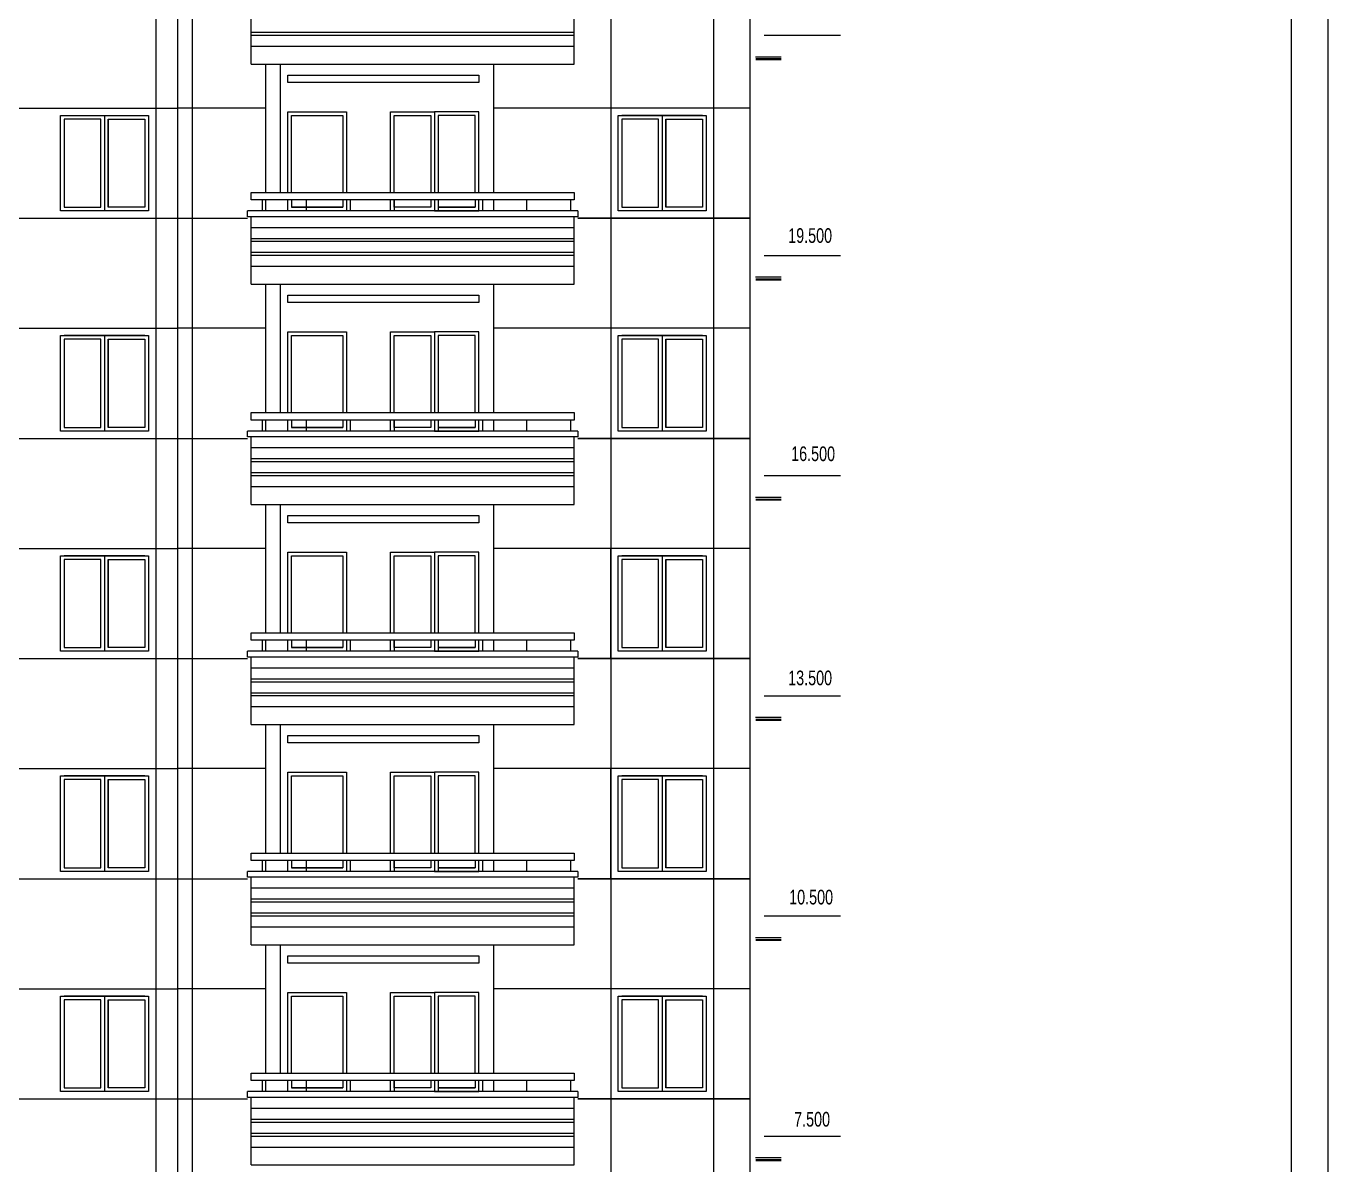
# Model space of a CAD drawing. Header units: millimetres. Extents: x 67970 to 141970, y -58804 to -6404.
# Drawn here: x 124230 to 141970, y -37526 to -22008 of the extents above; entities that cross this region are included whole.
import ezdxf

# ---------------------------------------------------------------- set-up
doc = ezdxf.new("R2010")
doc.units = ezdxf.units.MM
doc.header["$LTSCALE"] = 200
doc.header["$MEASUREMENT"] = 0
for name, color, linetype in [('BAO', 3, 'CONTINUOUS'), ('DIM', 4, 'CONTINUOUS'), ('DIM1', 6, 'CONTINUOUS'), ('MDUNG', 3, 'CONTINUOUS'), ('TEXT', 7, 'CONTINUOUS')]:
    doc.layers.add(name, color=color, linetype=linetype)
doc.styles.add('DIM', font='VHELVEN.TTF')

msp = doc.modelspace()

# ---------------------------------------------------------------- linework, layer by layer
at = {"layer": 'BAO', "color": 3, "linetype": 'Continuous'}
for p, q in [((132197.7, -33626.2), (132197.7, -32126.2)), ((133597.7, -32126.2), (133597.7, -33626.2))]:
    msp.add_line(p, q, dxfattribs=at)
at = {"layer": 'DIM', "color": 4}
for p, q in [((127297.7, -22526.2), (127297.7, -21606.2)), ((131697.7, -22526.2), (131697.7, -21606.2)), ((131697.7, -22096.2), (127297.7, -22096.2)), ((131697.7, -22136.2), (127297.7, -22136.2)), ((131697.7, -22286.2), (127297.7, -22286.2)), ((127297.7, -22526.2), (131697.7, -22526.2)), ((127297.7, -24376.2), (127297.7, -24276.2)), ((127447.7, -24378.2), (127447.7, -24526.2)), ((127497.7, -24526.2), (127497.7, -24376.2)), ((128047.7, -24378.2), (128047.7, -24526.2)), ((128647.7, -24378.2), (128647.7, -24526.2)), ((129247.7, -24378.2), (129247.7, -24526.2)), ((129847.7, -24378.2), (129847.7, -24526.2)), ((130447.7, -24378.2), (130447.7, -24526.2)), ((130597.7, -24376.2), (130597.7, -24526.2)), ((131047.7, -24378.2), (131047.7, -24526.2)), ((131647.7, -24378.2), (131647.7, -24526.2)), ((131747.7, -24526.2), (127247.7, -24526.2)), ((127247.7, -24606.2), (127247.7, -24526.2)), ((131747.7, -24606.2), (127247.7, -24606.2)), ((127297.7, -25526.2), (127297.7, -24606.2)), ((131697.7, -25526.2), (131697.7, -24606.2)), ((131747.7, -24526.2), (131747.7, -24606.2)), ((131697.7, -24756.2), (127297.7, -24756.2)), ((131697.7, -24906.2), (127297.7, -24906.2)), ((131697.7, -24946.2), (127297.7, -24946.2)), ((131697.7, -25096.2), (127297.7, -25096.2)), ((131697.7, -25136.2), (127297.7, -25136.2)), ((131697.7, -25286.2), (127297.7, -25286.2)), ((127297.7, -25526.2), (131697.7, -25526.2)), ((127297.7, -27376.2), (127297.7, -27276.2)), ((127447.7, -27378.2), (127447.7, -27526.2)), ((127497.7, -27526.2), (127497.7, -27376.2)), ((128047.7, -27378.2), (128047.7, -27526.2)), ((128647.7, -27378.2), (128647.7, -27526.2)), ((129247.7, -27378.2), (129247.7, -27526.2)), ((129847.7, -27378.2), (129847.7, -27526.2)), ((130447.7, -27378.2), (130447.7, -27526.2)), ((130597.7, -27376.2), (130597.7, -27526.2)), ((131047.7, -27378.2), (131047.7, -27526.2)), ((131647.7, -27378.2), (131647.7, -27526.2)), ((131747.7, -27526.2), (127247.7, -27526.2)), ((127247.7, -27606.2), (127247.7, -27526.2)), ((131747.7, -27606.2), (127247.7, -27606.2)), ((127297.7, -28526.2), (127297.7, -27606.2)), ((131697.7, -28526.2), (131697.7, -27606.2)), ((131747.7, -27526.2), (131747.7, -27606.2)), ((131697.7, -27756.2), (127297.7, -27756.2)), ((131697.7, -27906.2), (127297.7, -27906.2)), ((131697.7, -27946.2), (127297.7, -27946.2)), ((131697.7, -28096.2), (127297.7, -28096.2)), ((131697.7, -28136.2), (127297.7, -28136.2)), ((131697.7, -28286.2), (127297.7, -28286.2)), ((127297.7, -28526.2), (131697.7, -28526.2)), ((127797.7, -28776.2), (127797.7, -28676.2)), ((127797.7, -28676.2), (130397.7, -28676.2)), ((130397.7, -28676.2), (130397.7, -28776.2)), ((130397.7, -28776.2), (127797.7, -28776.2)), ((127797.7, -30276.2), (127797.7, -29176.2)), ((127797.7, -29176.2), (128597.7, -29176.2)), ((127847.7, -30276.2), (127847.7, -29226.2)), ((127847.7, -29226.2), (128547.7, -29226.2)), ((128547.7, -29226.2), (128547.7, -30276.2)), ((128597.7, -29176.2), (128597.7, -30276.2)), ((129197.7, -30276.2), (129197.7, -29176.2)), ((129197.7, -29176.2), (129797.7, -29176.2)), ((129247.7, -30276.2), (129247.7, -29226.2)), ((129247.7, -29226.2), (129747.7, -29226.2)), ((129747.7, -29226.2), (129747.7, -30276.2)), ((129797.7, -29176.2), (129797.7, -30276.2)), ((130397.7, -29176.2), (129797.7, -29176.2)), ((129797.7, -29176.2), (129797.7, -30276.2)), ((130347.7, -29226.2), (129847.7, -29226.2)), ((129847.7, -29226.2), (129847.7, -30276.2)), ((130347.7, -30276.2), (130347.7, -29226.2)), ((130397.7, -30276.2), (130397.7, -29176.2)), ((127297.7, -30376.2), (127297.7, -30276.2)), ((127297.7, -30276.2), (131697.7, -30276.2)), ((127297.7, -30376.2), (127297.7, -30276.2)), ((131697.7, -30276.2), (131697.7, -30376.2)), ((131697.7, -30376.2), (127297.7, -30376.2)), ((127447.7, -30378.2), (127447.7, -30526.2)), ((127447.7, -30378.2), (127447.7, -30526.2)), ((127497.7, -30526.2), (127497.7, -30376.2)), ((127497.7, -30526.2), (127497.7, -30376.2)), ((127797.7, -30526.2), (127797.7, -30376.2)), ((127847.7, -30376.2), (127847.7, -30476.2)), ((128547.7, -30476.2), (127847.7, -30476.2)), ((127847.7, -30476.2), (128547.7, -30476.2)), ((128047.7, -30378.2), (128047.7, -30526.2)), ((128047.7, -30378.2), (128047.7, -30526.2)), ((128547.7, -30376.2), (128547.7, -30476.2)), ((128597.7, -30376.2), (128597.7, -30526.2)), ((128647.7, -30378.2), (128647.7, -30526.2)), ((128647.7, -30378.2), (128647.7, -30526.2)), ((129197.7, -30526.2), (129197.7, -30376.2)), ((129247.7, -30476.2), (129247.7, -30376.2)), ((129247.7, -30378.2), (129247.7, -30526.2)), ((129247.7, -30378.2), (129247.7, -30526.2)), ((129747.7, -30476.2), (129247.7, -30476.2)), ((129747.7, -30376.2), (129747.7, -30476.2)), ((129797.7, -30376.2), (129797.7, -30526.2)), ((129797.7, -30376.2), (129797.7, -30526.2)), ((129847.7, -30376.2), (129847.7, -30476.2)), ((129847.7, -30378.2), (129847.7, -30526.2)), ((129847.7, -30378.2), (129847.7, -30526.2)), ((129847.7, -30476.2), (130347.7, -30476.2)), ((130347.7, -30476.2), (129847.7, -30476.2)), ((130347.7, -30376.2), (130347.7, -30476.2)), ((130397.7, -30526.2), (130397.7, -30376.2)), ((130447.7, -30378.2), (130447.7, -30526.2)), ((130447.7, -30378.2), (130447.7, -30526.2)), ((130597.7, -30376.2), (130597.7, -30526.2)), ((130597.7, -30376.2), (130597.7, -30526.2)), ((131047.7, -30378.2), (131047.7, -30526.2)), ((131047.7, -30378.2), (131047.7, -30526.2)), ((131647.7, -30378.2), (131647.7, -30526.2)), ((131647.7, -30378.2), (131647.7, -30526.2)), ((131747.7, -30526.2), (127247.7, -30526.2)), ((127247.7, -30606.2), (127247.7, -30526.2)), ((131747.7, -30526.2), (127247.7, -30526.2)), ((127247.7, -30606.2), (127247.7, -30526.2)), ((131747.7, -30606.2), (127247.7, -30606.2)), ((131747.7, -30606.2), (127247.7, -30606.2)), ((127297.7, -31526.2), (127297.7, -30606.2)), ((127297.7, -31526.2), (127297.7, -30606.2)), ((128597.7, -30526.2), (127797.7, -30526.2)), ((129797.7, -30526.2), (129197.7, -30526.2)), ((129797.7, -30526.2), (130397.7, -30526.2)), ((131697.7, -31526.2), (131697.7, -30606.2)), ((131697.7, -31526.2), (131697.7, -30606.2)), ((131747.7, -30526.2), (131747.7, -30606.2)), ((131747.7, -30526.2), (131747.7, -30606.2)), ((131697.7, -30756.2), (127297.7, -30756.2)), ((131697.7, -30756.2), (127297.7, -30756.2)), ((131697.7, -30906.2), (127297.7, -30906.2)), ((131697.7, -30906.2), (127297.7, -30906.2)), ((131697.7, -30946.2), (127297.7, -30946.2)), ((131697.7, -30946.2), (127297.7, -30946.2)), ((131697.7, -31096.2), (127297.7, -31096.2)), ((131697.7, -31096.2), (127297.7, -31096.2)), ((131697.7, -31136.2), (127297.7, -31136.2)), ((131697.7, -31136.2), (127297.7, -31136.2)), ((131697.7, -31286.2), (127297.7, -31286.2)), ((131697.7, -31286.2), (127297.7, -31286.2)), ((127297.7, -31526.2), (131697.7, -31526.2)), ((127297.7, -31526.2), (131697.7, -31526.2)), ((127797.7, -31776.2), (127797.7, -31676.2)), ((127797.7, -31676.2), (130397.7, -31676.2)), ((127797.7, -31776.2), (127797.7, -31676.2)), ((127797.7, -31676.2), (130397.7, -31676.2)), ((130397.7, -31676.2), (130397.7, -31776.2)), ((130397.7, -31676.2), (130397.7, -31776.2)), ((130397.7, -31776.2), (127797.7, -31776.2)), ((130397.7, -31776.2), (127797.7, -31776.2)), ((127797.7, -33276.2), (127797.7, -32176.2)), ((127797.7, -32176.2), (128597.7, -32176.2)), ((127797.7, -33276.2), (127797.7, -32176.2)), ((127797.7, -32176.2), (128597.7, -32176.2)), ((127847.7, -33276.2), (127847.7, -32226.2)), ((127847.7, -32226.2), (128547.7, -32226.2)), ((127847.7, -33276.2), (127847.7, -32226.2)), ((127847.7, -32226.2), (128547.7, -32226.2)), ((128547.7, -32226.2), (128547.7, -33276.2)), ((128547.7, -32226.2), (128547.7, -33276.2)), ((128597.7, -32176.2), (128597.7, -33276.2)), ((128597.7, -32176.2), (128597.7, -33276.2)), ((129197.7, -33276.2), (129197.7, -32176.2)), ((129197.7, -32176.2), (129797.7, -32176.2)), ((129197.7, -33276.2), (129197.7, -32176.2)), ((129197.7, -32176.2), (129797.7, -32176.2)), ((129247.7, -33276.2), (129247.7, -32226.2)), ((129247.7, -32226.2), (129747.7, -32226.2)), ((129247.7, -33276.2), (129247.7, -32226.2)), ((129247.7, -32226.2), (129747.7, -32226.2)), ((129747.7, -32226.2), (129747.7, -33276.2)), ((129747.7, -32226.2), (129747.7, -33276.2)), ((129797.7, -32176.2), (129797.7, -33276.2)), ((129797.7, -32176.2), (129797.7, -33276.2)), ((130397.7, -32176.2), (129797.7, -32176.2)), ((129797.7, -32176.2), (129797.7, -33276.2)), ((130397.7, -32176.2), (129797.7, -32176.2)), ((129797.7, -32176.2), (129797.7, -33276.2)), ((130347.7, -32226.2), (129847.7, -32226.2)), ((129847.7, -32226.2), (129847.7, -33276.2)), ((130347.7, -32226.2), (129847.7, -32226.2)), ((129847.7, -32226.2), (129847.7, -33276.2)), ((130347.7, -33276.2), (130347.7, -32226.2)), ((130347.7, -33276.2), (130347.7, -32226.2)), ((130397.7, -33276.2), (130397.7, -32176.2)), ((130397.7, -33276.2), (130397.7, -32176.2)), ((127297.7, -33376.2), (127297.7, -33276.2)), ((127297.7, -33376.2), (127297.7, -33276.2)), ((127297.7, -33276.2), (131697.7, -33276.2)), ((127297.7, -33276.2), (131697.7, -33276.2)), ((127297.7, -33376.2), (127297.7, -33276.2)), ((131697.7, -33276.2), (131697.7, -33376.2)), ((131697.7, -33276.2), (131697.7, -33376.2)), ((131747.7, -33526.2), (127247.7, -33526.2)), ((127247.7, -33606.2), (127247.7, -33526.2)), ((131747.7, -33526.2), (127247.7, -33526.2)), ((127247.7, -33606.2), (127247.7, -33526.2)), ((131747.7, -33526.2), (127247.7, -33526.2)), ((127247.7, -33606.2), (127247.7, -33526.2)), ((131697.7, -33376.2), (127297.7, -33376.2)), ((131697.7, -33376.2), (127297.7, -33376.2)), ((127447.7, -33378.2), (127447.7, -33526.2)), ((127447.7, -33378.2), (127447.7, -33526.2)), ((127447.7, -33378.2), (127447.7, -33526.2)), ((127497.7, -33526.2), (127497.7, -33376.2)), ((127497.7, -33526.2), (127497.7, -33376.2)), ((127497.7, -33526.2), (127497.7, -33376.2)), ((127797.7, -33526.2), (127797.7, -33376.2)), ((127797.7, -33526.2), (127797.7, -33376.2)), ((128597.7, -33526.2), (127797.7, -33526.2)), ((128597.7, -33526.2), (127797.7, -33526.2)), ((127847.7, -33376.2), (127847.7, -33476.2)), ((127847.7, -33376.2), (127847.7, -33476.2)), ((128547.7, -33476.2), (127847.7, -33476.2)), ((127847.7, -33476.2), (128547.7, -33476.2)), ((128547.7, -33476.2), (127847.7, -33476.2)), ((127847.7, -33476.2), (128547.7, -33476.2)), ((128047.7, -33378.2), (128047.7, -33526.2)), ((128047.7, -33378.2), (128047.7, -33526.2)), ((128047.7, -33378.2), (128047.7, -33526.2)), ((128547.7, -33376.2), (128547.7, -33476.2)), ((128547.7, -33376.2), (128547.7, -33476.2)), ((128597.7, -33376.2), (128597.7, -33526.2)), ((128597.7, -33376.2), (128597.7, -33526.2)), ((128647.7, -33378.2), (128647.7, -33526.2)), ((128647.7, -33378.2), (128647.7, -33526.2)), ((128647.7, -33378.2), (128647.7, -33526.2)), ((129197.7, -33526.2), (129197.7, -33376.2)), ((129197.7, -33526.2), (129197.7, -33376.2)), ((129797.7, -33526.2), (129197.7, -33526.2)), ((129797.7, -33526.2), (129197.7, -33526.2)), ((129247.7, -33476.2), (129247.7, -33376.2)), ((129247.7, -33476.2), (129247.7, -33376.2)), ((129247.7, -33378.2), (129247.7, -33526.2)), ((129247.7, -33378.2), (129247.7, -33526.2)), ((129247.7, -33378.2), (129247.7, -33526.2)), ((129747.7, -33476.2), (129247.7, -33476.2)), ((129747.7, -33476.2), (129247.7, -33476.2)), ((129747.7, -33376.2), (129747.7, -33476.2)), ((129747.7, -33376.2), (129747.7, -33476.2)), ((129797.7, -33376.2), (129797.7, -33526.2)), ((129797.7, -33376.2), (129797.7, -33526.2)), ((129797.7, -33376.2), (129797.7, -33526.2)), ((129797.7, -33376.2), (129797.7, -33526.2)), ((129797.7, -33526.2), (130397.7, -33526.2)), ((129797.7, -33526.2), (130397.7, -33526.2)), ((129847.7, -33376.2), (129847.7, -33476.2)), ((129847.7, -33376.2), (129847.7, -33476.2)), ((129847.7, -33378.2), (129847.7, -33526.2)), ((129847.7, -33378.2), (129847.7, -33526.2)), ((129847.7, -33378.2), (129847.7, -33526.2)), ((129847.7, -33476.2), (130347.7, -33476.2)), ((130347.7, -33476.2), (129847.7, -33476.2)), ((129847.7, -33476.2), (130347.7, -33476.2)), ((130347.7, -33476.2), (129847.7, -33476.2)), ((130347.7, -33376.2), (130347.7, -33476.2)), ((130347.7, -33376.2), (130347.7, -33476.2)), ((130397.7, -33526.2), (130397.7, -33376.2)), ((130397.7, -33526.2), (130397.7, -33376.2)), ((130447.7, -33378.2), (130447.7, -33526.2)), ((130447.7, -33378.2), (130447.7, -33526.2)), ((130447.7, -33378.2), (130447.7, -33526.2)), ((130597.7, -33376.2), (130597.7, -33526.2)), ((130597.7, -33376.2), (130597.7, -33526.2)), ((130597.7, -33376.2), (130597.7, -33526.2)), ((131047.7, -33378.2), (131047.7, -33526.2)), ((131047.7, -33378.2), (131047.7, -33526.2)), ((131047.7, -33378.2), (131047.7, -33526.2)), ((131647.7, -33378.2), (131647.7, -33526.2)), ((131647.7, -33378.2), (131647.7, -33526.2)), ((131647.7, -33378.2), (131647.7, -33526.2)), ((131747.7, -33526.2), (131747.7, -33606.2)), ((131747.7, -33526.2), (131747.7, -33606.2)), ((131747.7, -33526.2), (131747.7, -33606.2)), ((131747.7, -33606.2), (127247.7, -33606.2)), ((131747.7, -33606.2), (127247.7, -33606.2)), ((131747.7, -33606.2), (127247.7, -33606.2)), ((127297.7, -34526.2), (127297.7, -33606.2)), ((127297.7, -34526.2), (127297.7, -33606.2)), ((127297.7, -34526.2), (127297.7, -33606.2)), ((131697.7, -34526.2), (131697.7, -33606.2)), ((131697.7, -34526.2), (131697.7, -33606.2)), ((131697.7, -34526.2), (131697.7, -33606.2)), ((131697.7, -33756.2), (127297.7, -33756.2)), ((131697.7, -33756.2), (127297.7, -33756.2)), ((131697.7, -33756.2), (127297.7, -33756.2)), ((131697.7, -33906.2), (127297.7, -33906.2)), ((131697.7, -33906.2), (127297.7, -33906.2)), ((131697.7, -33906.2), (127297.7, -33906.2)), ((131697.7, -33946.2), (127297.7, -33946.2)), ((131697.7, -33946.2), (127297.7, -33946.2)), ((131697.7, -33946.2), (127297.7, -33946.2)), ((131697.7, -34096.2), (127297.7, -34096.2)), ((131697.7, -34096.2), (127297.7, -34096.2)), ((131697.7, -34096.2), (127297.7, -34096.2)), ((131697.7, -34136.2), (127297.7, -34136.2)), ((131697.7, -34136.2), (127297.7, -34136.2)), ((131697.7, -34136.2), (127297.7, -34136.2)), ((131697.7, -34286.2), (127297.7, -34286.2)), ((131697.7, -34286.2), (127297.7, -34286.2)), ((131697.7, -34286.2), (127297.7, -34286.2)), ((127297.7, -34526.2), (131697.7, -34526.2)), ((127297.7, -34526.2), (131697.7, -34526.2)), ((127297.7, -34526.2), (131697.7, -34526.2)), ((127297.7, -36376.2), (127297.7, -36276.2)), ((131747.7, -36526.2), (127247.7, -36526.2)), ((127247.7, -36606.2), (127247.7, -36526.2)), ((127447.7, -36378.2), (127447.7, -36526.2)), ((127497.7, -36526.2), (127497.7, -36376.2)), ((128047.7, -36378.2), (128047.7, -36526.2)), ((128647.7, -36378.2), (128647.7, -36526.2)), ((129247.7, -36378.2), (129247.7, -36526.2)), ((129847.7, -36378.2), (129847.7, -36526.2)), ((130447.7, -36378.2), (130447.7, -36526.2)), ((130597.7, -36376.2), (130597.7, -36526.2)), ((131047.7, -36378.2), (131047.7, -36526.2)), ((131647.7, -36378.2), (131647.7, -36526.2)), ((131747.7, -36526.2), (131747.7, -36606.2)), ((131747.7, -36606.2), (127247.7, -36606.2)), ((127297.7, -37526.2), (127297.7, -36606.2)), ((131697.7, -37526.2), (131697.7, -36606.2)), ((131697.7, -36756.2), (127297.7, -36756.2)), ((131697.7, -36906.2), (127297.7, -36906.2)), ((131697.7, -36946.2), (127297.7, -36946.2)), ((131697.7, -37096.2), (127297.7, -37096.2)), ((131697.7, -37136.2), (127297.7, -37136.2)), ((131697.7, -37286.2), (127297.7, -37286.2)), ((127297.7, -37526.2), (131697.7, -37526.2))]:
    msp.add_line(p, q, dxfattribs=at)
at = {"layer": 'DIM', "color": 2, "linetype": 'Continuous'}
for p, q in [((125297.7, -23226.2), (125297.7, -24526.2)), ((133447.7, -23226.2), (132347.7, -23226.2)), ((132897.7, -23226.2), (132897.7, -24526.2)), ((125347.7, -23276.2), (125347.7, -24476.2)), ((132947.7, -23276.2), (132947.7, -24476.2)), ((125847.7, -26226.2), (124747.7, -26226.2)), ((125297.7, -26226.2), (125297.7, -27526.2)), ((133447.7, -26226.2), (132347.7, -26226.2)), ((132897.7, -26226.2), (132897.7, -27526.2)), ((125347.7, -26276.2), (125347.7, -27476.2)), ((132947.7, -26276.2), (132947.7, -27476.2)), ((132297.7, -29226.2), (133497.7, -29226.2)), ((132297.7, -30526.2), (132297.7, -29226.2)), ((133447.7, -29226.2), (132347.7, -29226.2)), ((133447.7, -29226.2), (132347.7, -29226.2)), ((132897.7, -29226.2), (132897.7, -30526.2)), ((132897.7, -29226.2), (132897.7, -30526.2)), ((133497.7, -29226.2), (133497.7, -30526.2)), ((132347.7, -29276.2), (132347.7, -30476.2)), ((132847.7, -29276.2), (132347.7, -29276.2)), ((132847.7, -30476.2), (132847.7, -29276.2)), ((132947.7, -29276.2), (132947.7, -30476.2)), ((132947.7, -30476.2), (132947.7, -29276.2)), ((132947.7, -29276.2), (133447.7, -29276.2)), ((132947.7, -29276.2), (132947.7, -30476.2)), ((133447.7, -29276.2), (133447.7, -30476.2)), ((132347.7, -30476.2), (132847.7, -30476.2)), ((133447.7, -30476.2), (132947.7, -30476.2)), ((133497.7, -30526.2), (132297.7, -30526.2)), ((124697.7, -32226.2), (125897.7, -32226.2)), ((124697.7, -33526.2), (124697.7, -32226.2)), ((124697.7, -32226.2), (125897.7, -32226.2)), ((124697.7, -33526.2), (124697.7, -32226.2)), ((125847.7, -32226.2), (124747.7, -32226.2)), ((125847.7, -32226.2), (124747.7, -32226.2)), ((125847.7, -32226.2), (124747.7, -32226.2)), ((124747.7, -32276.2), (124747.7, -33476.2)), ((125247.7, -32276.2), (124747.7, -32276.2)), ((124747.7, -32276.2), (124747.7, -33476.2)), ((125247.7, -32276.2), (124747.7, -32276.2)), ((125247.7, -33476.2), (125247.7, -32276.2)), ((125247.7, -33476.2), (125247.7, -32276.2)), ((125297.7, -32226.2), (125297.7, -33526.2)), ((125297.7, -32226.2), (125297.7, -33526.2)), ((125297.7, -32226.2), (125297.7, -33526.2)), ((125347.7, -32276.2), (125347.7, -33476.2)), ((125347.7, -32276.2), (125347.7, -33476.2)), ((125347.7, -33476.2), (125347.7, -32276.2)), ((125347.7, -32276.2), (125847.7, -32276.2)), ((125347.7, -33476.2), (125347.7, -32276.2)), ((125347.7, -32276.2), (125847.7, -32276.2)), ((125347.7, -32276.2), (125347.7, -33476.2)), ((125847.7, -32276.2), (125847.7, -33476.2)), ((125847.7, -32276.2), (125847.7, -33476.2)), ((125897.7, -32226.2), (125897.7, -33526.2)), ((125897.7, -32226.2), (125897.7, -33526.2)), ((132297.7, -32226.2), (133497.7, -32226.2)), ((132297.7, -33526.2), (132297.7, -32226.2)), ((132297.7, -32226.2), (133497.7, -32226.2)), ((132297.7, -33526.2), (132297.7, -32226.2)), ((133447.7, -32226.2), (132347.7, -32226.2)), ((133447.7, -32226.2), (132347.7, -32226.2)), ((133447.7, -32226.2), (132347.7, -32226.2)), ((132347.7, -32276.2), (132347.7, -33476.2)), ((132847.7, -32276.2), (132347.7, -32276.2)), ((132347.7, -32276.2), (132347.7, -33476.2)), ((132847.7, -32276.2), (132347.7, -32276.2)), ((132847.7, -33476.2), (132847.7, -32276.2)), ((132847.7, -33476.2), (132847.7, -32276.2)), ((132897.7, -32226.2), (132897.7, -33526.2)), ((132897.7, -32226.2), (132897.7, -33526.2)), ((132897.7, -32226.2), (132897.7, -33526.2)), ((132947.7, -32276.2), (132947.7, -33476.2)), ((132947.7, -32276.2), (132947.7, -33476.2)), ((132947.7, -33476.2), (132947.7, -32276.2)), ((132947.7, -32276.2), (133447.7, -32276.2)), ((132947.7, -33476.2), (132947.7, -32276.2)), ((132947.7, -32276.2), (133447.7, -32276.2)), ((132947.7, -32276.2), (132947.7, -33476.2)), ((133447.7, -32276.2), (133447.7, -33476.2)), ((133447.7, -32276.2), (133447.7, -33476.2)), ((133497.7, -32226.2), (133497.7, -33526.2)), ((133497.7, -32226.2), (133497.7, -33526.2)), ((125897.7, -33526.2), (124697.7, -33526.2)), ((125897.7, -33526.2), (124697.7, -33526.2)), ((124747.7, -33476.2), (125247.7, -33476.2)), ((124747.7, -33476.2), (125247.7, -33476.2)), ((125847.7, -33476.2), (125347.7, -33476.2)), ((125847.7, -33476.2), (125347.7, -33476.2)), ((133497.7, -33526.2), (132297.7, -33526.2)), ((133497.7, -33526.2), (132297.7, -33526.2)), ((132347.7, -33476.2), (132847.7, -33476.2)), ((132347.7, -33476.2), (132847.7, -33476.2)), ((133447.7, -33476.2), (132947.7, -33476.2)), ((133447.7, -33476.2), (132947.7, -33476.2)), ((125847.7, -35226.2), (124747.7, -35226.2)), ((125297.7, -35226.2), (125297.7, -36526.2)), ((125347.7, -35276.2), (125347.7, -36476.2)), ((133447.7, -35226.2), (132347.7, -35226.2)), ((132897.7, -35226.2), (132897.7, -36526.2)), ((132947.7, -35276.2), (132947.7, -36476.2))]:
    msp.add_line(p, q, dxfattribs=at)
at = {"layer": 'DIM', "color": 4}
for points in [[(130397.7, -22676.2), (130397.7, -22776.2), (127797.7, -22776.2), (127797.7, -22676.2)], [(130397.7, -25676.2), (130397.7, -25776.2), (127797.7, -25776.2), (127797.7, -25676.2)], [(130397.7, -28676.2), (130397.7, -28776.2), (127797.7, -28776.2), (127797.7, -28676.2)], [(130397.7, -31676.2), (130397.7, -31776.2), (127797.7, -31776.2), (127797.7, -31676.2)], [(130397.7, -34676.2), (130397.7, -34776.2), (127797.7, -34776.2), (127797.7, -34676.2)]]:
    msp.add_lwpolyline(points, close=True, dxfattribs=at)
at = {"layer": 'DIM', "color": 2, "linetype": 'Continuous'}
for points in [[(124697.7, -23226.2), (125897.7, -23226.2), (125897.7, -24526.2), (124697.7, -24526.2)], [(132297.7, -23226.2), (133497.7, -23226.2), (133497.7, -24526.2), (132297.7, -24526.2)], [(124747.7, -23276.2), (124747.7, -24476.2), (125247.7, -24476.2), (125247.7, -23276.2)], [(125847.7, -23276.2), (125847.7, -24476.2), (125347.7, -24476.2), (125347.7, -23276.2)], [(132347.7, -23276.2), (132347.7, -24476.2), (132847.7, -24476.2), (132847.7, -23276.2)], [(133447.7, -23276.2), (133447.7, -24476.2), (132947.7, -24476.2), (132947.7, -23276.2)], [(124697.7, -26226.2), (125897.7, -26226.2), (125897.7, -27526.2), (124697.7, -27526.2)], [(132297.7, -26226.2), (133497.7, -26226.2), (133497.7, -27526.2), (132297.7, -27526.2)], [(124747.7, -26276.2), (124747.7, -27476.2), (125247.7, -27476.2), (125247.7, -26276.2)], [(125847.7, -26276.2), (125847.7, -27476.2), (125347.7, -27476.2), (125347.7, -26276.2)], [(132347.7, -26276.2), (132347.7, -27476.2), (132847.7, -27476.2), (132847.7, -26276.2)], [(133447.7, -26276.2), (133447.7, -27476.2), (132947.7, -27476.2), (132947.7, -26276.2)], [(124697.7, -35226.2), (125897.7, -35226.2), (125897.7, -36526.2), (124697.7, -36526.2)], [(124747.7, -35276.2), (124747.7, -36476.2), (125247.7, -36476.2), (125247.7, -35276.2)], [(125847.7, -35276.2), (125847.7, -36476.2), (125347.7, -36476.2), (125347.7, -35276.2)], [(132297.7, -35226.2), (133497.7, -35226.2), (133497.7, -36526.2), (132297.7, -36526.2)], [(132347.7, -35276.2), (132347.7, -36476.2), (132847.7, -36476.2), (132847.7, -35276.2)], [(133447.7, -35276.2), (133447.7, -36476.2), (132947.7, -36476.2), (132947.7, -35276.2)]]:
    msp.add_lwpolyline(points, close=True, dxfattribs=at)
at = {"layer": 'DIM', "color": 4}
for points in [[(127797.7, -24276.2), (127797.7, -23176.2), (128597.7, -23176.2), (128597.7, -24276.2)], [(127847.7, -24276.2), (127847.7, -23226.2), (128547.7, -23226.2), (128547.7, -24276.2)], [(129197.7, -24276.2), (129197.7, -23176.2), (129797.7, -23176.2), (129797.7, -24276.2)], [(129247.7, -24276.2), (129247.7, -23226.2), (129747.7, -23226.2), (129747.7, -24276.2)], [(130397.7, -24276.2), (130397.7, -23176.2), (129797.7, -23176.2), (129797.7, -24276.2)], [(130347.7, -24276.2), (130347.7, -23226.2), (129847.7, -23226.2), (129847.7, -24276.2)], [(127297.7, -24276.2), (131697.7, -24276.2), (131697.7, -24376.2), (127297.7, -24376.2)], [(127797.7, -24526.2), (127797.7, -24376.2)], [(128597.7, -24376.2), (128597.7, -24526.2), (127797.7, -24526.2)], [(128547.7, -24376.2), (128547.7, -24476.2), (127847.7, -24476.2)], [(127847.7, -24376.2), (127847.7, -24476.2), (128547.7, -24476.2)], [(129197.7, -24526.2), (129197.7, -24376.2)], [(129797.7, -24376.2), (129797.7, -24526.2), (129197.7, -24526.2)], [(129247.7, -24476.2), (129247.7, -24376.2)], [(129747.7, -24376.2), (129747.7, -24476.2), (129247.7, -24476.2)], [(129797.7, -24376.2), (129797.7, -24526.2), (130397.7, -24526.2)], [(129847.7, -24376.2), (129847.7, -24476.2), (130347.7, -24476.2)], [(130347.7, -24376.2), (130347.7, -24476.2), (129847.7, -24476.2)], [(130397.7, -24526.2), (130397.7, -24376.2)], [(127797.7, -27276.2), (127797.7, -26176.2), (128597.7, -26176.2), (128597.7, -27276.2)], [(127847.7, -27276.2), (127847.7, -26226.2), (128547.7, -26226.2), (128547.7, -27276.2)], [(129197.7, -27276.2), (129197.7, -26176.2), (129797.7, -26176.2), (129797.7, -27276.2)], [(129247.7, -27276.2), (129247.7, -26226.2), (129747.7, -26226.2), (129747.7, -27276.2)], [(130397.7, -27276.2), (130397.7, -26176.2), (129797.7, -26176.2), (129797.7, -27276.2)], [(130347.7, -27276.2), (130347.7, -26226.2), (129847.7, -26226.2), (129847.7, -27276.2)], [(127297.7, -27276.2), (131697.7, -27276.2), (131697.7, -27376.2), (127297.7, -27376.2)], [(127797.7, -27526.2), (127797.7, -27376.2)], [(128597.7, -27376.2), (128597.7, -27526.2), (127797.7, -27526.2)], [(128547.7, -27376.2), (128547.7, -27476.2), (127847.7, -27476.2)], [(127847.7, -27376.2), (127847.7, -27476.2), (128547.7, -27476.2)], [(129197.7, -27526.2), (129197.7, -27376.2)], [(129797.7, -27376.2), (129797.7, -27526.2), (129197.7, -27526.2)], [(129247.7, -27476.2), (129247.7, -27376.2)], [(129747.7, -27376.2), (129747.7, -27476.2), (129247.7, -27476.2)], [(129797.7, -27376.2), (129797.7, -27526.2), (130397.7, -27526.2)], [(129847.7, -27376.2), (129847.7, -27476.2), (130347.7, -27476.2)], [(130347.7, -27376.2), (130347.7, -27476.2), (129847.7, -27476.2)], [(130397.7, -27526.2), (130397.7, -27376.2)], [(127797.7, -30276.2), (127797.7, -29176.2), (128597.7, -29176.2), (128597.7, -30276.2)], [(127847.7, -30276.2), (127847.7, -29226.2), (128547.7, -29226.2), (128547.7, -30276.2)], [(129197.7, -30276.2), (129197.7, -29176.2), (129797.7, -29176.2), (129797.7, -30276.2)], [(129247.7, -30276.2), (129247.7, -29226.2), (129747.7, -29226.2), (129747.7, -30276.2)], [(130397.7, -30276.2), (130397.7, -29176.2), (129797.7, -29176.2), (129797.7, -30276.2)], [(130347.7, -30276.2), (130347.7, -29226.2), (129847.7, -29226.2), (129847.7, -30276.2)], [(127297.7, -30276.2), (131697.7, -30276.2), (131697.7, -30376.2), (127297.7, -30376.2)], [(127797.7, -30526.2), (127797.7, -30376.2)], [(128597.7, -30376.2), (128597.7, -30526.2), (127797.7, -30526.2)], [(128547.7, -30376.2), (128547.7, -30476.2), (127847.7, -30476.2)], [(127847.7, -30376.2), (127847.7, -30476.2), (128547.7, -30476.2)], [(129197.7, -30526.2), (129197.7, -30376.2)], [(129797.7, -30376.2), (129797.7, -30526.2), (129197.7, -30526.2)], [(129247.7, -30476.2), (129247.7, -30376.2)], [(129747.7, -30376.2), (129747.7, -30476.2), (129247.7, -30476.2)], [(129797.7, -30376.2), (129797.7, -30526.2), (130397.7, -30526.2)], [(129847.7, -30376.2), (129847.7, -30476.2), (130347.7, -30476.2)], [(130347.7, -30376.2), (130347.7, -30476.2), (129847.7, -30476.2)], [(130397.7, -30526.2), (130397.7, -30376.2)], [(127797.7, -33276.2), (127797.7, -32176.2), (128597.7, -32176.2), (128597.7, -33276.2)], [(127847.7, -33276.2), (127847.7, -32226.2), (128547.7, -32226.2), (128547.7, -33276.2)], [(129197.7, -33276.2), (129197.7, -32176.2), (129797.7, -32176.2), (129797.7, -33276.2)], [(129247.7, -33276.2), (129247.7, -32226.2), (129747.7, -32226.2), (129747.7, -33276.2)], [(130397.7, -33276.2), (130397.7, -32176.2), (129797.7, -32176.2), (129797.7, -33276.2)], [(130347.7, -33276.2), (130347.7, -32226.2), (129847.7, -32226.2), (129847.7, -33276.2)], [(127297.7, -33276.2), (131697.7, -33276.2), (131697.7, -33376.2), (127297.7, -33376.2)], [(127797.7, -33526.2), (127797.7, -33376.2)], [(128597.7, -33376.2), (128597.7, -33526.2), (127797.7, -33526.2)], [(128547.7, -33376.2), (128547.7, -33476.2), (127847.7, -33476.2)], [(127847.7, -33376.2), (127847.7, -33476.2), (128547.7, -33476.2)], [(129197.7, -33526.2), (129197.7, -33376.2)], [(129797.7, -33376.2), (129797.7, -33526.2), (129197.7, -33526.2)], [(129247.7, -33476.2), (129247.7, -33376.2)], [(129747.7, -33376.2), (129747.7, -33476.2), (129247.7, -33476.2)], [(129797.7, -33376.2), (129797.7, -33526.2), (130397.7, -33526.2)], [(129847.7, -33376.2), (129847.7, -33476.2), (130347.7, -33476.2)], [(130347.7, -33376.2), (130347.7, -33476.2), (129847.7, -33476.2)], [(130397.7, -33526.2), (130397.7, -33376.2)], [(127797.7, -36276.2), (127797.7, -35176.2), (128597.7, -35176.2), (128597.7, -36276.2)], [(127847.7, -36276.2), (127847.7, -35226.2), (128547.7, -35226.2), (128547.7, -36276.2)], [(129197.7, -36276.2), (129197.7, -35176.2), (129797.7, -35176.2), (129797.7, -36276.2)], [(129247.7, -36276.2), (129247.7, -35226.2), (129747.7, -35226.2), (129747.7, -36276.2)], [(130397.7, -36276.2), (130397.7, -35176.2), (129797.7, -35176.2), (129797.7, -36276.2)], [(130347.7, -36276.2), (130347.7, -35226.2), (129847.7, -35226.2), (129847.7, -36276.2)], [(127297.7, -36276.2), (131697.7, -36276.2), (131697.7, -36376.2), (127297.7, -36376.2)], [(127797.7, -36526.2), (127797.7, -36376.2)], [(128597.7, -36376.2), (128597.7, -36526.2), (127797.7, -36526.2)], [(128547.7, -36376.2), (128547.7, -36476.2), (127847.7, -36476.2)], [(127847.7, -36376.2), (127847.7, -36476.2), (128547.7, -36476.2)], [(129197.7, -36526.2), (129197.7, -36376.2)], [(129797.7, -36376.2), (129797.7, -36526.2), (129197.7, -36526.2)], [(129247.7, -36476.2), (129247.7, -36376.2)], [(129747.7, -36376.2), (129747.7, -36476.2), (129247.7, -36476.2)], [(129797.7, -36376.2), (129797.7, -36526.2), (130397.7, -36526.2)], [(129847.7, -36376.2), (129847.7, -36476.2), (130347.7, -36476.2)], [(130347.7, -36376.2), (130347.7, -36476.2), (129847.7, -36476.2)], [(130397.7, -36526.2), (130397.7, -36376.2)]]:
    msp.add_lwpolyline(points, dxfattribs=at)
at = {"layer": 'DIM1', "color": 2, "linetype": 'Continuous'}
for p, q in [((124697.7, -29226.2), (125897.7, -29226.2)), ((124697.7, -30526.2), (124697.7, -29226.2)), ((124697.7, -29226.2), (125897.7, -29226.2)), ((124697.7, -30526.2), (124697.7, -29226.2)), ((125847.7, -29226.2), (124747.7, -29226.2)), ((125847.7, -29226.2), (124747.7, -29226.2)), ((125297.7, -29226.2), (125297.7, -30526.2)), ((125297.7, -29226.2), (125297.7, -30526.2)), ((125897.7, -29226.2), (125897.7, -30526.2)), ((125897.7, -29226.2), (125897.7, -30526.2)), ((124747.7, -29276.2), (124747.7, -30476.2)), ((125247.7, -29276.2), (124747.7, -29276.2)), ((124747.7, -29276.2), (124747.7, -30476.2)), ((125247.7, -29276.2), (124747.7, -29276.2)), ((125247.7, -30476.2), (125247.7, -29276.2)), ((125247.7, -30476.2), (125247.7, -29276.2)), ((125347.7, -29276.2), (125347.7, -30476.2)), ((125347.7, -30476.2), (125347.7, -29276.2)), ((125347.7, -29276.2), (125847.7, -29276.2)), ((125347.7, -29276.2), (125347.7, -30476.2)), ((125847.7, -29276.2), (125847.7, -30476.2)), ((124747.7, -30476.2), (125247.7, -30476.2)), ((124747.7, -30476.2), (125247.7, -30476.2)), ((125847.7, -30476.2), (125347.7, -30476.2)), ((125897.7, -30526.2), (124697.7, -30526.2)), ((125897.7, -30526.2), (124697.7, -30526.2))]:
    msp.add_line(p, q, dxfattribs=at)
msp.add_lwpolyline([(125847.7, -29276.2), (125847.7, -30476.2), (125347.7, -30476.2), (125347.7, -29276.2)], close=True, dxfattribs=at)
at = {"layer": 'MDUNG', "color": 3}
for p, q in [((132197.7, -13576.2), (132197.7, -45076.2)), ((133597.7, -13576.2), (133597.7, -45076.2)), ((125997.7, -14126.2), (125997.7, -40863.3)), ((126297.7, -22726.2), (126297.7, -19576.2)), ((126497.7, -22726.2), (126497.7, -19576.2)), ((134097.7, -22726.2), (134097.7, -19576.2)), ((127697.7, -24276.2), (127697.7, -22526.2)), ((130597.7, -22526.2), (130597.7, -24276.2)), ((126297.7, -25726.2), (126297.7, -22576.2)), ((126497.7, -25726.2), (126497.7, -22576.2)), ((134097.7, -25726.2), (134097.7, -22576.2)), ((122497.7, -23126.2), (126297.7, -23126.2)), ((127497.7, -23126.2), (126297.7, -23126.2)), ((134097.7, -23126.2), (130597.7, -23126.2)), ((122497.7, -24626.2), (126297.7, -24626.2)), ((126297.7, -24626.2), (127247.7, -24626.2)), ((134097.7, -24626.2), (131747.7, -24626.2)), ((131747.7, -24626.2), (134097.7, -24626.2)), ((134097.7, -24626.2), (131956.8, -24626.2)), ((127697.7, -27276.2), (127697.7, -25526.2)), ((130597.7, -25526.2), (130597.7, -27276.2)), ((126297.7, -28726.2), (126297.7, -25576.2)), ((126497.7, -28726.2), (126497.7, -25576.2)), ((134097.7, -28726.2), (134097.7, -25576.2)), ((122497.7, -26126.2), (126297.7, -26126.2)), ((127497.7, -26126.2), (126297.7, -26126.2)), ((127497.7, -26126.2), (126297.7, -26126.2)), ((134097.7, -26126.2), (130597.7, -26126.2)), ((134097.7, -26126.2), (130597.7, -26126.2)), ((122497.7, -27626.2), (126297.7, -27626.2)), ((126297.7, -27626.2), (127247.7, -27626.2)), ((134097.7, -27626.2), (131747.7, -27626.2)), ((131747.7, -27626.2), (134097.7, -27626.2)), ((134097.7, -27626.2), (131956.8, -27626.2)), ((127697.7, -30276.2), (127697.7, -28526.2)), ((127697.7, -30276.2), (127697.7, -28526.2)), ((130597.7, -28526.2), (130597.7, -30276.2)), ((130597.7, -28526.2), (130597.7, -30276.2)), ((126297.7, -31726.2), (126297.7, -28576.2)), ((126297.7, -31726.2), (126297.7, -28576.2)), ((126497.7, -31726.2), (126497.7, -28576.2)), ((126497.7, -31726.2), (126497.7, -28576.2)), ((134097.7, -31726.2), (134097.7, -28576.2)), ((134097.7, -31726.2), (134097.7, -28576.2)), ((122497.7, -29126.2), (126297.7, -29126.2)), ((127497.7, -29126.2), (126297.7, -29126.2)), ((127497.7, -29126.2), (126297.7, -29126.2)), ((134097.7, -29126.2), (130597.7, -29126.2)), ((134097.7, -29126.2), (130597.7, -29126.2)), ((122497.7, -30626.2), (126297.7, -30626.2)), ((126297.7, -30626.2), (127247.7, -30626.2)), ((134097.7, -30626.2), (131747.7, -30626.2)), ((131747.7, -30626.2), (134097.7, -30626.2)), ((134097.7, -30626.2), (131956.8, -30626.2)), ((126297.7, -34726.2), (126297.7, -31576.2)), ((126297.7, -34726.2), (126297.7, -31576.2)), ((126297.7, -34726.2), (126297.7, -31576.2)), ((126497.7, -34726.2), (126497.7, -31576.2)), ((126497.7, -34726.2), (126497.7, -31576.2)), ((126497.7, -34726.2), (126497.7, -31576.2)), ((127697.7, -33276.2), (127697.7, -31526.2)), ((127697.7, -33276.2), (127697.7, -31526.2)), ((127697.7, -33276.2), (127697.7, -31526.2)), ((130597.7, -31526.2), (130597.7, -33276.2)), ((130597.7, -31526.2), (130597.7, -33276.2)), ((130597.7, -31526.2), (130597.7, -33276.2)), ((134097.7, -34726.2), (134097.7, -31576.2)), ((134097.7, -34726.2), (134097.7, -31576.2)), ((134097.7, -34726.2), (134097.7, -31576.2)), ((122297.7, -32126.2), (126297.7, -32126.2)), ((127497.7, -32126.2), (126297.7, -32126.2)), ((127497.7, -32126.2), (126497.7, -32126.2)), ((134097.7, -32126.2), (130597.7, -32126.2)), ((134097.7, -32126.2), (130597.7, -32126.2)), ((122497.7, -33626.2), (126297.7, -33626.2)), ((126297.7, -33626.2), (127247.7, -33626.2)), ((134097.7, -33626.2), (131747.7, -33626.2)), ((131747.7, -33626.2), (134097.7, -33626.2)), ((134097.7, -33626.2), (131956.8, -33626.2)), ((126297.7, -37726.2), (126297.7, -34576.2)), ((126497.7, -37726.2), (126497.7, -34576.2)), ((127697.7, -36276.2), (127697.7, -34526.2)), ((130597.7, -34526.2), (130597.7, -36276.2)), ((134097.7, -37726.2), (134097.7, -34576.2)), ((122297.7, -35126.2), (126297.7, -35126.2)), ((127497.7, -35126.2), (126297.7, -35126.2)), ((134097.7, -35126.2), (130597.7, -35126.2)), ((122497.7, -36626.2), (126297.7, -36626.2)), ((126297.7, -36626.2), (127247.7, -36626.2)), ((134097.7, -36626.2), (131747.7, -36626.2)), ((131747.7, -36626.2), (134097.7, -36626.2)), ((134097.7, -36626.2), (131956.8, -36626.2))]:
    msp.add_line(p, q, dxfattribs=at)
at = {"layer": 'MDUNG'}
for p, q in [((127497.7, -24276.2), (127497.7, -22526.2)), ((127497.7, -27276.2), (127497.7, -25526.2)), ((127497.7, -30276.2), (127497.7, -28526.2)), ((127497.7, -30276.2), (127497.7, -28526.2)), ((127497.7, -33276.2), (127497.7, -31526.2)), ((127497.7, -33276.2), (127497.7, -31526.2)), ((127497.7, -33276.2), (127497.7, -31526.2)), ((127497.7, -36276.2), (127497.7, -34526.2))]:
    msp.add_line(p, q, dxfattribs=at)
at = {"layer": 'MDUNG', "color": 3, "linetype": 'Continuous'}
for p, q in [((132197.7, -30626.2), (132197.7, -29126.2)), ((133597.7, -29126.2), (133597.7, -30626.2)), ((132197.7, -33626.2), (132197.7, -32126.2)), ((133597.7, -32126.2), (133597.7, -33626.2))]:
    msp.add_line(p, q, dxfattribs=at)
at = {"layer": 'MDUNG', "color": 3}
for points in [[(141969.7, -58804.3), (67969.7, -58804.3), (67969.7, -6404.3), (141969.7, -6404.3)], [(141469.7, -58304.3), (68469.7, -58304.3), (68469.7, -6904.3), (141469.7, -6904.3)]]:
    msp.add_lwpolyline(points, close=True, dxfattribs=at)
at = {"layer": 'TEXT'}
for p, q in [((134289.5, -22134), (135328.2, -22134)), ((134289.5, -25134), (135328.2, -25134)), ((134289.5, -28134), (135328.2, -28134)), ((134289.5, -31134), (135328.2, -31134)), ((134289.5, -34134), (135328.2, -34134)), ((134289.5, -37134), (135328.2, -37134))]:
    msp.add_line(p, q, dxfattribs=at)
at = {"layer": 'TEXT', "color": 7}
for points in [[(134345.3, -22426.2, 0, 150, 0), (134345.3, -22276.2, 0, 0, 0), (134345.3, -22085.7, 20, 20, 0)], [(134345.3, -25426.2, 0, 150, 0), (134345.3, -25276.2, 0, 0, 0), (134345.3, -25085.7, 20, 20, 0)], [(134345.3, -28426.2, 0, 150, 0), (134345.3, -28276.2, 0, 0, 0), (134345.3, -28085.7, 20, 20, 0)], [(134345.3, -31426.2, 0, 150, 0), (134345.3, -31276.2, 0, 0, 0), (134345.3, -31085.7, 20, 20, 0)], [(134345.3, -34426.2, 0, 150, 0), (134345.3, -34276.2, 0, 0, 0), (134345.3, -34085.7, 20, 20, 0)]]:
    msp.add_lwpolyline(points, format="xyseb", dxfattribs=at)
at = {"layer": 'TEXT', "const_width": 30}
for points in [[(134169.7, -22460.8), (134520.9, -22460.8)], [(134169.7, -25460.8), (134520.9, -25460.8)], [(134169.7, -28460.8), (134520.9, -28460.8)], [(134169.7, -31460.8), (134520.9, -31460.8)], [(134169.7, -34460.8), (134520.9, -34460.8)], [(134169.7, -37460.8), (134520.9, -37460.8)]]:
    msp.add_lwpolyline(points, dxfattribs=at)
at = {"layer": 'TEXT'}
for points in [[(134169.7, -22426.2), (134520.9, -22426.2)], [(134169.7, -25426.2), (134520.9, -25426.2)], [(134169.7, -28426.2), (134520.9, -28426.2)], [(134169.7, -31426.2), (134520.9, -31426.2)], [(134169.7, -34426.2), (134520.9, -34426.2)], [(134169.7, -37426.2), (134520.9, -37426.2)]]:
    msp.add_lwpolyline(points, dxfattribs=at)
msp.add_lwpolyline([(134345.3, -37426.2, 0, 150, 0), (134345.3, -37276.2, 0, 0, 0), (134345.3, -37085.7, 20, 20, 0)], format="xyseb", dxfattribs=at)

# ---------------------------------------------------------------- texts
at = {"layer": 'TEXT', "color": 7, "style": 'DIM', "width": 0.7}
for tag, p in [('19.500', (134615, -24962.9)), ('16.500', (134655.6, -27935.9)), ('13.500', (134615, -30989.9)), ('10.500', (134628.5, -33976.4)), ('7.500', (134696.1, -37003.4))]:
    msp.add_attdef(tag, p, '', height=200, dxfattribs=at)

doc.saveas('drawing.dxf')
